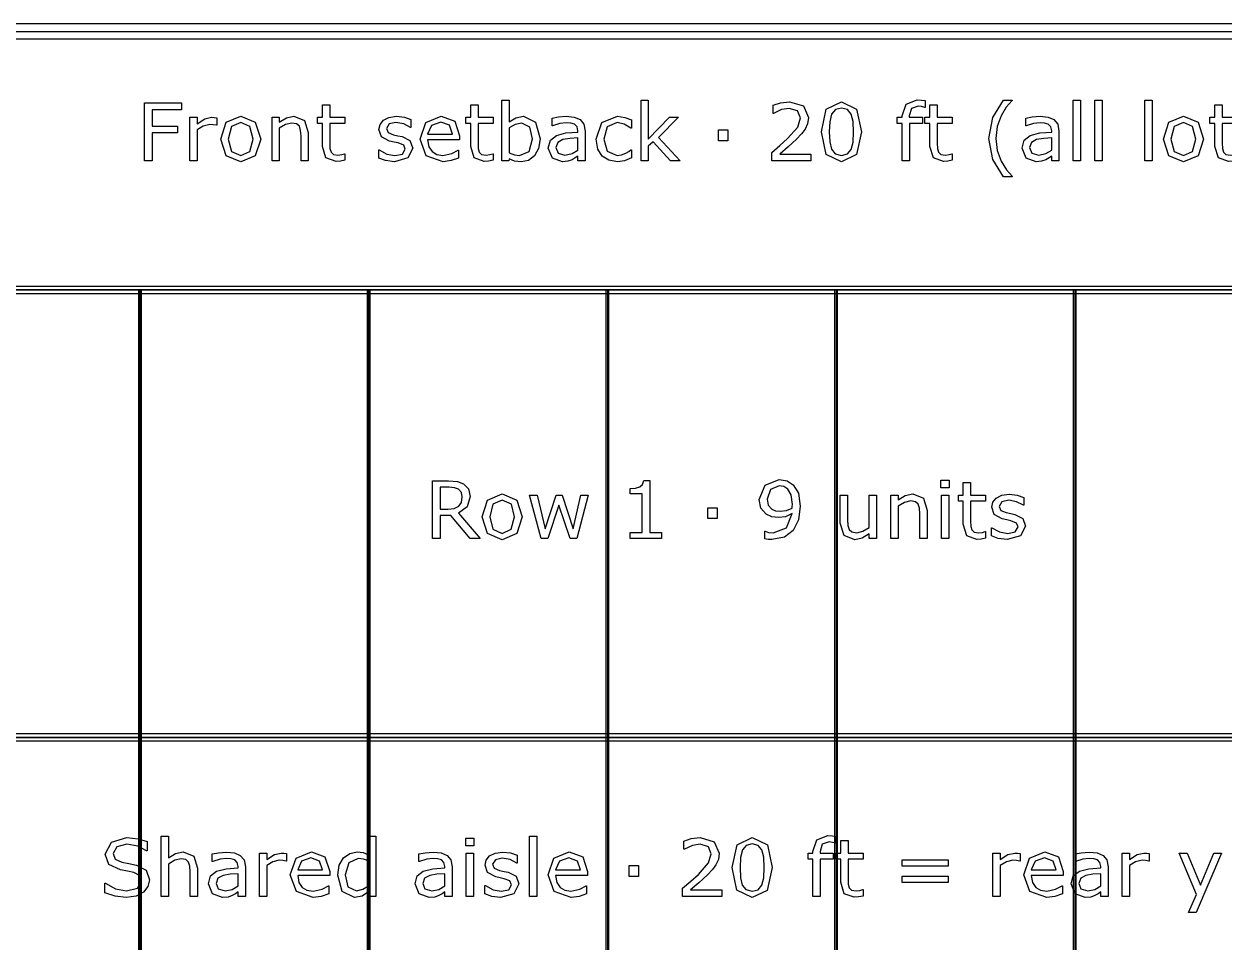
# Model space of a CAD drawing. Header units: inches. Extents: x -33163 to 19162, y -8858 to 30669.
# Drawn here: x 16836 to 17964, y 29259 to 30123 of the extents above; entities that cross this region are included whole.
import ezdxf

# ---------------------------------------------------------------- set-up
doc = ezdxf.new("R2010")
doc.units = ezdxf.units.IN
doc.layers.add('Layer 1', color=7, linetype='Continuous')

msp = doc.modelspace()

# ---------------------------------------------------------------- linework, layer by layer
at = {"layer": 'Layer 1', "color": 7}
for points in [[(16441.96827, 30123.18718), (16441.96827, 25890.37361), (18551.35933, 25890.37361), (18551.35933, 30123.18718), (16441.96827, 30123.18718)], [(16501.83932, 29876.23045), (16501.83932, 29448.74695), (18491.48828, 29448.74695), (18491.48828, 29876.23045), (16501.83932, 29876.23045)], [(16505.10968, 29872.96009), (18488.21793, 29872.96009), (18488.21793, 29452.0173), (16505.10968, 29452.0173), (16505.10968, 29872.96009)], [(16508.38004, 29869.68973), (18484.94757, 29869.68973), (18484.94757, 29455.28766), (16508.38004, 29455.28766), (16508.38004, 29869.68973)], [(16943.35423, 29872.96009), (16943.35423, 26131.24642), (16946.16784, 26131.24642), (16946.16784, 29872.96009), (16943.35423, 29872.96009)], [(17158.50277, 29872.96009), (17158.50277, 26131.24642), (17161.31638, 26131.24642), (17161.31638, 29872.96009), (17158.50277, 29872.96009)], [(17383.00559, 29872.96009), (17383.00559, 26131.24642), (17385.8192, 26131.24642), (17385.8192, 29872.96009), (17383.00559, 29872.96009)], [(17598.15412, 29872.96009), (17598.15412, 26131.24642), (17600.96773, 26131.24642), (17600.96773, 29872.96009), (17598.15412, 29872.96009)], [(17822.65695, 29872.96009), (17822.65695, 26131.24642), (17825.47055, 26131.24642), (17825.47055, 29872.96009), (17822.65695, 29872.96009)]]:
    msp.add_lwpolyline(points, close=True, dxfattribs=at)
for points in [[(16448.98397, 30116.17148), (18544.34363, 30116.17148), (18544.34363, 29872.96009), (16448.98397, 29872.96009), (16448.98397, 30116.17148)], [(16455.99968, 30109.15577), (18537.32793, 30109.15577), (18537.32793, 25904.40502), (16455.99968, 25904.40502), (16455.99968, 30109.15577)], [(16983.95033, 30042.54302), (16956.43566, 30042.54302), (16956.43566, 30027.19616), (16980.07711, 30027.19616), (16980.07711, 30020.76508), (16956.43566, 30020.76508), (16956.43566, 29994.56578), (16949.20068, 29994.56578), (16949.20068, 30048.97409), (16983.95033, 30048.97409), (16983.95033, 30042.54302)], [(17137.56529, 29994.93118), (17133.32657, 29994.09076), (17129.27063, 29993.76189), (17119.77015, 29997.12356), (17116.51814, 30007.90293), (17116.51814, 30029.60778), (17111.87747, 30029.60778), (17111.87747, 30035.38112), (17116.51814, 30035.38112), (17116.51814, 30047.11054), (17123.38765, 30047.11054), (17123.38765, 30035.38112), (17137.56529, 30035.38112), (17137.56529, 30029.60778), (17123.38765, 30029.60778), (17123.38765, 30011.00885), (17123.53356, 30005.9663), (17124.55666, 30002.60459), (17126.74909, 30000.44872), (17131.06085, 29999.79101), (17134.56872, 30000.26604), (17137.19962, 30001.10643), (17137.56536, 30001.10643), (17137.56529, 29994.93118)], [(17276.9295, 29994.93118), (17272.69081, 29994.09076), (17268.63487, 29993.76189), (17259.13439, 29997.12356), (17255.88239, 30007.90293), (17255.88239, 30029.60778), (17251.24171, 30029.60778), (17251.24171, 30035.38112), (17255.88239, 30035.38112), (17255.88239, 30047.11054), (17262.7519, 30047.11054), (17262.7519, 30035.38112), (17276.9295, 30035.38112), (17276.9295, 30029.60778), (17262.7519, 30029.60778), (17262.7519, 30011.00885), (17262.89781, 30005.9663), (17263.92087, 30002.60459), (17266.11333, 30000.44872), (17270.42503, 29999.79101), (17273.93286, 30000.26604), (17276.56375, 30001.10643), (17276.9295, 30001.10643), (17276.9295, 29994.93118)], [(17321.1431, 30015.28403), (17319.6815, 30006.0759), (17315.80827, 29999.20635), (17310.10795, 29994.85806), (17303.27492, 29993.43302), (17297.20924, 29994.2734), (17292.09364, 29996.46582), (17291.65513, 29994.56578), (17285.22406, 29994.56578), (17285.22406, 30051.42231), (17292.09364, 30051.42231), (17292.09364, 30031.10594), (17298.2324, 30034.97921), (17305.54042, 30036.51389), (17316.94097, 30030.95979), (17321.1431, 30015.28406), (17321.1431, 30015.28403)], [(17452.83383, 29994.56578), (17443.77186, 29994.56578), (17427.40187, 30012.43393), (17422.94398, 30008.19528), (17422.94398, 29994.56578), (17416.07451, 29994.56578), (17416.07451, 30051.42231), (17422.94398, 30051.42231), (17422.94398, 30014.95519), (17442.78529, 30035.38116), (17451.44538, 30035.38116), (17432.48098, 30016.52643), (17452.83383, 29994.56578)], [(17575.86464, 29994.56578), (17539.03217, 29994.56578), (17539.03217, 30002.20267), (17546.70558, 30008.77991), (17553.90396, 30015.32062), (17563.514, 30026.09995), (17566.10841, 30034.75997), (17563.29484, 30041.37373), (17555.51179, 30043.78539), (17548.3133, 30042.61613), (17540.74953, 30039.03518), (17540.38375, 30039.03518), (17540.38375, 30046.70863), (17547.28985, 30049.04717), (17555.69412, 30050.10686), (17568.81199, 30046.05089), (17573.5622, 30035.12536), (17572.75865, 30029.31551), (17570.45656, 30024.2364), (17567.09492, 30019.77851), (17562.45428, 30014.91867), (17554.37888, 30007.46446), (17546.59584, 30000.81415), (17575.86457, 30000.81415), (17575.86464, 29994.56578)], [(17623.36685, 30021.78822), (17618.76273, 30000.26604), (17604.54865, 29993.43305), (17590.22489, 30000.37568), (17585.73044, 30021.71514), (17590.29804, 30043.12768), (17604.54865, 30050.07031), (17618.83592, 30043.01804), (17623.36685, 30021.78822), (17623.36685, 30021.78822)], [(17683.32929, 30044.772), (17682.96355, 30044.772), (17680.00375, 30045.4297), (17676.78823, 30045.79506), (17670.35715, 30043.82191), (17668.38396, 30036.76965), (17668.38396, 30035.38112), (17680.77109, 30035.38112), (17680.77109, 30029.60775), (17668.6032, 30029.60775), (17668.6032, 29994.56578), (17661.73362, 29994.56578), (17661.73362, 30029.60782), (17657.09305, 30029.60782), (17657.09305, 30035.38116), (17661.73362, 30035.38116), (17661.73362, 30036.73316), (17665.35112, 30047.87788), (17675.80162, 30051.7877), (17679.93071, 30051.56843), (17683.32891, 30051.05685), (17683.32929, 30044.772)], [(17708.87089, 29994.93118), (17704.63216, 29994.09079), (17700.57626, 29993.76192), (17691.07575, 29997.1236), (17687.82374, 30007.90293), (17687.82374, 30029.60782), (17683.18307, 30029.60782), (17683.18307, 30035.38116), (17687.82374, 30035.38116), (17687.82374, 30047.11054), (17694.69325, 30047.11054), (17694.69325, 30035.38116), (17708.87089, 30035.38116), (17708.87089, 30029.60782), (17694.69325, 30029.60782), (17694.69325, 30011.00885), (17694.83916, 30005.96633), (17695.86226, 30002.60462), (17698.05472, 30000.44876), (17702.36638, 29999.79105), (17705.87425, 30000.26608), (17708.50514, 30001.10646), (17708.87089, 30001.10646), (17708.87089, 29994.93118)], [(17765.32539, 29979.51124), (17756.95772, 29979.51124), (17746.90914, 29995.69852), (17743.32823, 30015.46678), (17746.90914, 30035.235), (17756.95772, 30051.42231), (17765.32539, 30051.42231), (17765.32539, 30051.05692), (17759.66166, 30044.88163), (17754.69218, 30036.76972), (17751.11127, 30026.86733), (17749.7593, 30015.46678), (17751.07478, 30004.0297), (17754.69218, 29994.16387), (17759.69821, 29986.05195), (17765.32539, 29979.87667), (17765.32539, 29979.51124)], [(17829.34378, 29994.56578), (17822.47427, 29994.56578), (17822.47427, 30051.42231), (17829.34378, 30051.42231), (17829.34378, 29994.56578)], [(17849.87941, 29994.56578), (17843.00983, 29994.56578), (17843.00983, 30051.42231), (17849.87941, 30051.42231), (17849.87941, 29994.56578)], [(17896.72391, 29994.56578), (17889.85429, 29994.56578), (17889.85429, 30051.42231), (17896.72391, 30051.42231), (17896.72391, 29994.56578)], [(17976.92957, 29994.93118), (17972.69088, 29994.09079), (17968.63494, 29993.76192), (17959.13447, 29997.1236), (17955.88246, 30007.90293), (17955.88246, 30029.60782), (17951.24179, 30029.60782), (17951.24179, 30035.38116), (17955.88246, 30035.38116), (17955.88246, 30047.11054), (17962.75197, 30047.11054), (17962.75197, 30035.38116), (17976.92957, 30035.38116), (17976.92957, 30029.60782), (17962.75197, 30029.60782), (17962.75197, 30011.00885), (17962.89788, 30005.96633), (17963.92094, 30002.60462), (17966.1134, 30000.44876), (17970.4251, 29999.79105), (17973.93293, 30000.26608), (17976.56383, 30001.10646), (17976.92957, 30001.10646), (17976.92957, 29994.93118)], [(17017.12885, 30027.89042), (17016.76311, 30027.89042), (17013.76675, 30028.40201), (17010.36851, 30028.58469), (17004.22979, 30027.15964), (16998.52956, 30023.54213), (16998.52956, 29994.56578), (16991.65995, 29994.56578), (16991.65995, 30035.38116), (16998.52956, 30035.38116), (16998.52956, 30029.35203), (17005.72795, 30033.99263), (17012.12247, 30035.38116), (17014.71687, 30035.27152), (17017.1285, 30034.94261), (17017.12885, 30027.89042)], [(17058.38266, 30014.95519), (17053.2671, 29999.20639), (17039.56456, 29993.43305), (17025.78887, 29999.20639), (17020.70976, 30014.95519), (17025.78887, 30030.704), (17039.56456, 30036.51389), (17053.2671, 30030.704), (17058.38266, 30014.95519), (17058.38266, 30014.95519)], [(17103.1444, 29994.56578), (17096.27489, 29994.56578), (17096.27489, 30017.80532), (17095.94563, 30023.06711), (17094.73979, 30026.94037), (17092.10889, 30029.20587), (17087.651, 30029.97321), (17081.768, 30028.58469), (17075.8851, 30025.0403), (17075.8851, 29994.56578), (17069.01548, 29994.56578), (17069.01548, 30035.38116), (17075.8851, 30035.38116), (17075.8851, 30030.85019), (17082.53541, 30035.01576), (17089.58763, 30036.51389), (17099.67274, 30032.53103), (17103.14405, 30021.0574), (17103.1444, 29994.56578)], [(17201.32781, 30006.33169), (17196.68725, 29997.16012), (17184.08085, 29993.57917), (17175.74973, 29994.63883), (17169.42829, 29997.01396), (17169.42829, 30004.72393), (17169.79407, 30004.72393), (17177.02905, 30000.81411), (17184.66587, 29999.38907), (17191.75472, 30000.85067), (17194.31246, 30005.45472), (17192.92401, 30009.10874), (17187.58907, 30011.22809), (17183.75244, 30011.99539), (17179.47723, 30012.94545), (17171.8403, 30017.11102), (17169.61136, 30023.90749), (17170.63446, 30028.65773), (17173.81349, 30032.64063), (17179.00224, 30035.34456), (17186.09098, 30036.3677), (17193.47208, 30035.45416), (17199.72048, 30033.2983), (17199.72048, 30025.95372), (17199.35473, 30025.95372), (17192.96014, 30029.2058), (17185.57904, 30030.55777), (17179.22101, 30029.09616), (17176.62671, 30024.82099), (17178.19795, 30021.02081), (17183.16742, 30018.93802), (17187.40601, 30018.06104), (17191.35242, 30017.25714), (17198.73351, 30013.49352), (17201.32781, 30006.33162), (17201.32781, 30006.33169)], [(17245.32222, 30014.26093), (17215.24969, 30014.26093), (17216.38243, 30007.6837), (17219.48831, 30003.11617), (17223.98276, 30000.48528), (17229.75613, 29999.6083), (17238.12384, 30001.25262), (17244.15293, 30004.54122), (17244.51871, 30004.54122), (17244.51871, 29997.05049), (17237.42993, 29994.60231), (17229.82956, 29993.61573), (17213.97116, 29999.09675), (17208.27086, 30014.73592), (17213.71533, 30030.63092), (17228.11224, 30036.51389), (17240.82816, 30031.69057), (17245.32261, 30017.988), (17245.32222, 30014.26093)], [(17363.56617, 29994.56578), (17356.73325, 29994.56578), (17356.73325, 29998.91407), (17354.24847, 29997.16016), (17351.25219, 29995.4062), (17347.30581, 29994.01768), (17342.08062, 29993.43305), (17332.72633, 29997.08704), (17328.88956, 30006.40481), (17330.86278, 30013.89554), (17336.56307, 30018.4265), (17345.51541, 30020.65548), (17356.73325, 30021.53243), (17356.73325, 30022.59212), (17355.8923, 30026.46534), (17353.55372, 30028.877), (17350.04588, 30030.00977), (17345.77067, 30030.30208), (17339.74158, 30029.57123), (17332.87196, 30027.52496), (17332.50621, 30027.52496), (17332.50621, 30034.50414), (17338.31618, 30035.70999), (17345.80687, 30036.36766), (17353.29761, 30035.63684), (17358.85171, 30033.22518), (17362.35958, 30028.87689), (17363.56535, 30022.26314), (17363.56617, 29994.56578)], [(17406.97594, 29997.1236), (17400.43527, 29994.56578), (17393.89456, 29993.65225), (17385.7826, 29994.93114), (17379.46116, 29998.87748), (17375.33218, 30005.52779), (17373.87058, 30014.91863), (17379.35153, 30030.63088), (17393.89456, 30036.33117), (17400.76414, 30035.34456), (17406.97594, 30032.93294), (17406.97594, 30025.29602), (17406.6102, 30025.29602), (17400.10597, 30029.05968), (17393.60185, 30030.37513), (17384.3572, 30026.42878), (17380.99556, 30014.91863), (17384.28416, 30003.55464), (17393.60185, 29999.6083), (17397.84058, 30000.15637), (17401.7138, 30001.58142), (17404.52738, 30003.18921), (17406.6102, 30004.68734), (17406.97594, 30004.68734), (17406.97594, 29997.1236)], [(17613.75681, 30005.19899), (17615.47417, 30012.14162), (17615.94934, 30021.78822), (17615.47417, 30031.43482), (17613.72022, 30038.37744), (17610.21238, 30042.61613), (17604.54865, 30044.04118), (17598.84842, 30042.61613), (17595.304, 30038.30436), (17593.58664, 30031.2521), (17593.14792, 30021.71514), (17593.55015, 30012.17814), (17595.26758, 30005.30859), (17598.66582, 30000.9603), (17604.54872, 29999.46218), (17610.24904, 30000.88723), (17613.75691, 30005.19899), (17613.75681, 30005.19899)], [(17809.17361, 29994.56578), (17802.34058, 29994.56578), (17802.34058, 29998.91407), (17799.85588, 29997.16016), (17796.85963, 29995.4062), (17792.91322, 29994.01768), (17787.68802, 29993.43305), (17778.33374, 29997.08704), (17774.497, 30006.40481), (17776.47019, 30013.89554), (17782.17041, 30018.4265), (17791.12282, 30020.65548), (17802.34058, 30021.53243), (17802.34058, 30022.59212), (17801.50055, 30026.46534), (17799.16201, 30028.877), (17795.65414, 30030.00977), (17791.37896, 30030.30208), (17785.34983, 30029.57123), (17778.48021, 30027.52496), (17778.11447, 30027.52496), (17778.11447, 30034.50414), (17783.92433, 30035.70999), (17791.41513, 30036.36766), (17798.90586, 30035.63684), (17804.45996, 30033.22518), (17807.96783, 30028.87689), (17809.17361, 30022.26314), (17809.17361, 29994.56578)], [(17945.10302, 30014.95519), (17939.98746, 29999.20639), (17926.28486, 29993.43305), (17912.50924, 29999.20639), (17907.43017, 30014.95519), (17912.50924, 30030.704), (17926.28486, 30036.51389), (17939.98746, 30030.704), (17945.10302, 30014.95519), (17945.10302, 30014.95519)], [(17051.29388, 30014.95519), (17048.18799, 30026.72113), (17039.56456, 30030.5944), (17030.86798, 30026.72113), (17027.79855, 30014.95519), (17030.90447, 30003.29888), (17039.56456, 29999.35254), (17048.1514, 30003.26236), (17051.29388, 30014.95519), (17051.29388, 30014.95519)], [(17238.63542, 30019.52268), (17235.89489, 30027.89039), (17227.74638, 30030.85015), (17218.94024, 30027.59807), (17215.24969, 30019.52268), (17238.63542, 30019.52268)], [(17314.05432, 30015.10135), (17311.64259, 30026.17303), (17303.85955, 30029.97318), (17297.79386, 30028.65773), (17292.09364, 30025.33261), (17292.09364, 30001.94688), (17297.09971, 30000.11989), (17301.88636, 29999.6083), (17310.80221, 30003.33537), (17314.05432, 30015.10131), (17314.05432, 30015.10135)], [(17497.59558, 30013.23783), (17488.86251, 30013.23783), (17488.86251, 30023.57869), (17497.59558, 30023.57869), (17497.59558, 30013.23783)], [(17938.01428, 30014.95519), (17934.90836, 30026.72113), (17926.28486, 30030.5944), (17917.58835, 30026.72113), (17914.51891, 30014.95519), (17917.62483, 30003.29888), (17926.28486, 29999.35254), (17934.8718, 30003.26236), (17938.01428, 30014.95519), (17938.01428, 30014.95519)], [(17356.73325, 30004.61433), (17356.73325, 30015.97832), (17349.31559, 30015.43025), (17342.5922, 30014.3706), (17337.80541, 30011.73971), (17335.97845, 30006.87987), (17338.09776, 30001.58152), (17344.56528, 29999.82761), (17351.17915, 30001.21613), (17356.73325, 30004.61437), (17356.73325, 30004.61433)], [(17802.34058, 30004.61433), (17802.34058, 30015.97832), (17794.923, 30015.43025), (17788.19961, 30014.3706), (17783.41285, 30011.73971), (17781.58575, 30006.87987), (17783.70516, 30001.58152), (17790.17272, 29999.82761), (17796.78648, 30001.21613), (17802.34058, 30004.61437), (17802.34058, 30004.61433)], [(16944.76104, 29872.96009), (16944.76104, 26131.24642)], [(17159.90957, 29872.96009), (17159.90957, 26131.24642)], [(17384.41239, 29872.96009), (17384.41239, 26131.24642)], [(17599.56093, 29872.96009), (17599.56093, 26131.24642)], [(17824.06375, 29872.96009), (17824.06375, 26131.24642)], [(17264.88952, 29639.10299), (17255.49868, 29639.10299), (17237.3017, 29660.73476), (17227.10692, 29660.73476), (17227.10692, 29639.10299), (17219.87202, 29639.10299), (17219.87202, 29693.51133), (17235.10924, 29693.51133), (17243.33079, 29692.85373), (17249.25028, 29690.5883), (17253.85436, 29685.87458), (17255.53524, 29678.71269), (17252.57544, 29668.84689), (17244.42704, 29662.89084), (17264.88952, 29639.10299)], [(17247.97136, 29678.201), (17247.13136, 29682.32998), (17244.42739, 29685.39938), (17240.70028, 29686.86102), (17235.62118, 29687.29974), (17227.10728, 29687.29974), (17227.10728, 29666.76417), (17234.41533, 29666.76417), (17240.40797, 29667.3488), (17244.75619, 29669.61434), (17247.16785, 29673.12217), (17247.97136, 29678.20128), (17247.97136, 29678.201)], [(17435.34935, 29639.10299), (17405.89798, 29639.10299), (17405.89798, 29644.65709), (17417.22545, 29644.65709), (17417.22545, 29681.1242), (17405.89798, 29681.1242), (17405.89798, 29686.09368), (17410.83096, 29686.45942), (17414.81382, 29687.59212), (17417.44472, 29689.89421), (17418.57742, 29693.6944), (17424.24115, 29693.6944), (17424.24115, 29644.65748), (17435.34935, 29644.65748), (17435.34935, 29639.10299)], [(17565.79775, 29669.57746), (17564.15347, 29656.64226), (17559.25714, 29646.73991), (17550.92596, 29640.30883), (17539.16005, 29638.04333), (17535.57914, 29638.26221), (17532.58274, 29638.88336), (17532.58274, 29645.86258), (17532.94852, 29645.86258), (17535.94477, 29644.80282), (17540.25654, 29644.32765), (17552.89943, 29649.15097), (17558.23426, 29662.5247), (17551.83977, 29659.6015), (17545.29906, 29658.72502), (17539.19678, 29659.38262), (17533.75232, 29661.94043), (17528.89248, 29667.6041), (17527.28479, 29675.82565), (17532.76574, 29689.38206), (17546.13944, 29694.60729), (17553.4475, 29693.36493), (17559.3305, 29689.71097), (17564.11726, 29681.89137), (17565.79803, 29669.57728), (17565.79775, 29669.57746)], [(17558.41669, 29671.1487), (17557.2474, 29680.24723), (17554.03184, 29685.58209), (17550.34129, 29687.92067), (17546.06612, 29688.65121), (17537.7349, 29685.36265), (17534.70216, 29676.118), (17535.68866, 29670.45426), (17539.01382, 29666.61759), (17542.63133, 29665.08284), (17547.01614, 29664.71706), (17552.78951, 29665.48412), (17558.27057, 29667.71306), (17558.34538, 29669.21126), (17558.42022, 29671.14785), (17558.41669, 29671.1487)], [(17705.89285, 29686.75138), (17698.14629, 29686.75138), (17698.14629, 29693.87672), (17705.89285, 29693.87672), (17705.89285, 29686.75138)], [(17740.24058, 29639.46873), (17736.00196, 29638.62874), (17731.94595, 29638.29944), (17722.44555, 29641.66119), (17719.19343, 29652.44052), (17719.19343, 29674.14534), (17714.55287, 29674.14534), (17714.55287, 29679.91871), (17719.19343, 29679.91871), (17719.19343, 29691.64817), (17726.06302, 29691.64817), (17726.06302, 29679.91871), (17740.24058, 29679.91871), (17740.24058, 29674.14534), (17726.06302, 29674.14534), (17726.06302, 29655.54641), (17726.20896, 29650.50389), (17727.23213, 29647.14214), (17729.42448, 29644.98635), (17733.73625, 29644.32875), (17737.24412, 29644.80395), (17739.87501, 29645.64398), (17740.24076, 29645.64398), (17740.24058, 29639.46873)], [(17304.31633, 29659.49243), (17299.20067, 29643.74355), (17285.49813, 29637.97029), (17271.72244, 29643.74355), (17266.64344, 29659.49243), (17271.72244, 29675.2412), (17285.49813, 29681.05105), (17299.20067, 29675.2412), (17304.31633, 29659.49243), (17304.31633, 29659.49243)], [(17297.22755, 29659.49243), (17294.12166, 29671.25834), (17285.49813, 29675.13156), (17276.80155, 29671.25834), (17273.73222, 29659.49243), (17276.83814, 29647.83605), (17285.49813, 29643.88975), (17294.08507, 29647.79956), (17297.22755, 29659.49243), (17297.22755, 29659.49243)], [(17366.28845, 29679.91836), (17355.65528, 29639.10299), (17349.29724, 29639.10299), (17338.81026, 29670.56407), (17328.39632, 29639.10299), (17322.07488, 29639.10299), (17311.33204, 29679.91836), (17318.49386, 29679.91836), (17325.9847, 29648.31108), (17336.17937, 29679.91836), (17341.8431, 29679.91836), (17352.2936, 29648.31108), (17359.38238, 29679.91836), (17366.28845, 29679.91836)], [(17637.63577, 29639.10299), (17630.76626, 29639.10299), (17630.76626, 29643.63392), (17624.11591, 29639.43189), (17617.10021, 29637.97029), (17607.08822, 29641.88), (17603.50723, 29653.42674), (17603.50723, 29679.91836), (17610.37682, 29679.91836), (17610.37682, 29656.67886), (17610.66867, 29651.34392), (17611.911, 29647.58029), (17614.46885, 29645.24175), (17619.03638, 29644.51118), (17624.8462, 29645.8997), (17630.7658, 29649.44416), (17630.7658, 29679.91864), (17637.63531, 29679.91864), (17637.63577, 29639.10299)], [(17685.28413, 29639.10299), (17678.41466, 29639.10299), (17678.41466, 29662.34249), (17678.08536, 29667.60427), (17676.87951, 29671.47761), (17674.24862, 29673.74304), (17669.79073, 29674.51006), (17663.90783, 29673.12153), (17658.02482, 29669.57711), (17658.02482, 29639.10299), (17651.15524, 29639.10299), (17651.15524, 29679.91836), (17658.02521, 29679.91836), (17658.02521, 29675.38742), (17664.67553, 29679.55296), (17671.72775, 29681.05105), (17681.81286, 29677.06819), (17685.28413, 29665.5946), (17685.28413, 29639.10299)], [(17705.45434, 29639.10299), (17698.58483, 29639.10299), (17698.58483, 29679.91836), (17705.45434, 29679.91836), (17705.45434, 29639.10299)], [(17777.69428, 29650.86928), (17773.05364, 29641.69768), (17760.44731, 29638.11676), (17752.11613, 29639.17642), (17745.79468, 29641.55155), (17745.79468, 29649.26156), (17746.16043, 29649.26156), (17753.3954, 29645.35174), (17761.03233, 29643.92662), (17768.12111, 29645.38822), (17770.67893, 29649.99231), (17769.2904, 29653.64637), (17763.95554, 29655.76568), (17760.1188, 29656.53273), (17755.84362, 29657.48275), (17748.20666, 29661.6484), (17745.97775, 29668.44483), (17747.00092, 29673.19504), (17750.17988, 29677.1779), (17755.36859, 29679.88187), (17762.45737, 29680.90504), (17769.83847, 29679.99112), (17776.08683, 29677.83525), (17776.08683, 29670.49071), (17775.72109, 29670.49071), (17769.3266, 29673.74275), (17761.9454, 29675.09479), (17755.58747, 29673.63319), (17752.99307, 29669.35791), (17754.56431, 29665.55776), (17759.53378, 29663.47501), (17763.7725, 29662.59853), (17767.71877, 29661.79498), (17775.09987, 29658.03139), (17777.69428, 29650.86946), (17777.69428, 29650.86928)], [(17487.60183, 29657.77496), (17478.86877, 29657.77496), (17478.86877, 29668.11586), (17487.60183, 29668.11586), (17487.60183, 29657.77496)], [(16448.98397, 29452.0173), (18544.34363, 29452.0173), (18544.34363, 29208.80591), (16448.98397, 29208.80591), (16448.98397, 29452.0173)], [(16953.76817, 29317.87836), (16952.27001, 29311.5934), (16948.14103, 29306.33162), (16941.308, 29302.67766), (16931.95372, 29301.36214), (16921.3571, 29302.45839), (16911.8201, 29305.7105), (16911.8201, 29314.77247), (16912.33179, 29314.77247), (16921.86876, 29309.47409), (16932.02697, 29307.61054), (16942.47747, 29310.1318), (16946.24106, 29316.85519), (16944.45066, 29322.19002), (16939.07923, 29324.85751), (16933.12318, 29326.06335), (16926.3632, 29327.26913), (16915.62046, 29332.49443), (16912.14911, 29342.17751), (16917.92249, 29353.35887), (16932.57511, 29357.74371), (16943.09869, 29356.64746), (16951.576, 29353.94353), (16951.576, 29345.39307), (16951.06434, 29345.39307), (16942.87931, 29349.7414), (16932.53845, 29351.49531), (16923.18417, 29349.08358), (16919.6763, 29342.87178), (16921.43025, 29337.53695), (16927.60557, 29334.57715), (16934.25581, 29333.33482), (16941.56383, 29331.83665), (16950.69895, 29326.97682), (16953.76828, 29317.87836), (16953.76817, 29317.87836)], [(16998.96835, 29302.34876), (16992.09888, 29302.34876), (16992.09888, 29325.58836), (16991.76958, 29330.85015), (16990.56374, 29334.72338), (16987.93284, 29336.98888), (16983.47495, 29337.75594), (16977.59205, 29336.36737), (16971.70905, 29332.82295), (16971.70905, 29302.34876), (16964.83946, 29302.34876), (16964.83946, 29359.20532), (16971.70905, 29359.20532), (16971.70905, 29338.63319), (16978.35939, 29342.79873), (16985.41158, 29344.29693), (16995.49672, 29340.31396), (16998.968, 29328.84037), (16998.96835, 29302.34876)], [(17166.76084, 29302.34876), (17159.89133, 29302.34876), (17159.89133, 29306.62393), (17153.71601, 29302.64107), (17146.73686, 29301.21606), (17135.11708, 29306.8432), (17130.84187, 29322.44588), (17132.3035, 29331.69053), (17136.32292, 29338.5966), (17142.09622, 29342.83533), (17148.96581, 29344.29693), (17154.66603, 29343.60284), (17159.89133, 29341.52002), (17159.89133, 29359.20549), (17166.76084, 29359.20549), (17166.76084, 29302.34876)], [(17258.91512, 29349.99715), (17251.16867, 29349.99715), (17251.16867, 29357.12249), (17258.91512, 29357.12249), (17258.91512, 29349.99715)], [(17318.00063, 29302.34876), (17311.13111, 29302.34876), (17311.13111, 29359.20532), (17318.00063, 29359.20532), (17318.00063, 29302.34876)], [(17491.96844, 29302.34876), (17455.13593, 29302.34876), (17455.13593, 29309.98568), (17462.80934, 29316.56288), (17470.00775, 29323.10359), (17479.61776, 29333.88289), (17482.21217, 29342.54298), (17479.39859, 29349.15677), (17471.61555, 29351.56839), (17464.41706, 29350.3991), (17456.85329, 29346.81819), (17456.48754, 29346.81819), (17456.48754, 29354.4916), (17463.39361, 29356.83018), (17471.79787, 29357.88983), (17484.91575, 29353.83389), (17489.66595, 29342.90837), (17488.86241, 29337.09844), (17486.56035, 29332.01944), (17483.19867, 29327.56144), (17478.55803, 29322.70161), (17470.48267, 29315.24747), (17462.69963, 29308.59715), (17491.96833, 29308.59715), (17491.96844, 29302.34876)], [(17539.4706, 29329.57122), (17534.86652, 29308.04908), (17520.6524, 29301.21606), (17506.32864, 29308.15861), (17501.8342, 29329.49807), (17506.40179, 29350.91069), (17520.6524, 29357.85324), (17534.93967, 29350.80105), (17539.4706, 29329.57122), (17539.4706, 29329.57122)], [(17599.43305, 29352.55497), (17599.0673, 29352.55497), (17596.10751, 29353.21257), (17592.89198, 29353.57835), (17586.46091, 29351.60523), (17584.48772, 29344.55293), (17584.48772, 29343.16441), (17596.87485, 29343.16441), (17596.87485, 29337.39104), (17584.70699, 29337.39104), (17584.70699, 29302.34876), (17577.83737, 29302.34876), (17577.83737, 29337.39076), (17573.1968, 29337.39076), (17573.1968, 29343.16413), (17577.83737, 29343.16413), (17577.83737, 29344.51609), (17581.45488, 29355.66089), (17591.90537, 29359.57067), (17596.03446, 29359.35179), (17599.4327, 29358.84014), (17599.43305, 29352.55497)], [(17529.86056, 29312.98196), (17531.57792, 29319.92463), (17532.05313, 29329.57122), (17531.57792, 29339.21782), (17529.82401, 29346.16038), (17526.31614, 29350.3991), (17520.6524, 29351.82411), (17514.95218, 29350.3991), (17511.40775, 29346.08733), (17509.69039, 29339.03514), (17509.25167, 29329.49807), (17509.65391, 29319.96111), (17511.37137, 29313.0916), (17514.76957, 29308.74324), (17520.65251, 29307.24515), (17526.3528, 29308.6702), (17529.86067, 29312.98196), (17529.86056, 29312.98196)], [(17624.97464, 29302.71415), (17620.73596, 29301.87412), (17616.68001, 29301.54486), (17607.17954, 29304.90661), (17603.9275, 29315.6859), (17603.9275, 29337.39076), (17599.28686, 29337.39076), (17599.28686, 29343.16413), (17603.9275, 29343.16413), (17603.9275, 29354.89355), (17610.79701, 29354.89355), (17610.79701, 29343.16413), (17624.97464, 29343.16413), (17624.97464, 29337.39076), (17610.79701, 29337.39076), (17610.79701, 29318.79182), (17610.94295, 29313.74931), (17611.96602, 29310.38763), (17614.15847, 29308.23176), (17618.47014, 29307.57416), (17621.97801, 29308.04937), (17624.6089, 29308.88936), (17624.97464, 29308.88936), (17624.97464, 29302.71415)], [(17043.91281, 29302.34876), (17037.07979, 29302.34876), (17037.07979, 29306.69701), (17034.59509, 29304.94306), (17031.59873, 29303.18914), (17027.65243, 29301.80068), (17022.42712, 29301.21606), (17013.07284, 29304.87001), (17009.23617, 29314.18781), (17011.20939, 29321.67854), (17016.90962, 29326.20948), (17025.86192, 29328.43842), (17037.07979, 29329.3149), (17037.07979, 29330.37456), (17036.23976, 29334.24789), (17033.90118, 29336.65951), (17030.39334, 29337.79224), (17026.11813, 29338.0841), (17020.08893, 29337.35353), (17013.21942, 29335.30726), (17012.85368, 29335.30726), (17012.85368, 29342.28641), (17018.66353, 29343.49225), (17026.15427, 29344.14985), (17033.64496, 29343.41932), (17039.1991, 29341.00759), (17042.70693, 29336.65933), (17043.91281, 29330.04558), (17043.91281, 29302.34876)], [(17082.60884, 29335.67339), (17082.24309, 29335.67339), (17079.24674, 29336.18509), (17075.8485, 29336.36748), (17069.70978, 29334.94243), (17064.00955, 29331.32496), (17064.00955, 29302.34876), (17057.13994, 29302.34876), (17057.13994, 29343.16413), (17064.00955, 29343.16413), (17064.00955, 29337.135), (17071.20794, 29341.77557), (17077.60246, 29343.16413), (17080.19686, 29343.05467), (17082.60849, 29342.72541), (17082.60884, 29335.67339)], [(17123.24153, 29322.04394), (17093.1689, 29322.04394), (17094.3017, 29315.46663), (17097.40763, 29310.89914), (17101.90207, 29308.26825), (17107.67544, 29307.39173), (17116.04312, 29309.03605), (17122.07224, 29312.32472), (17122.43799, 29312.32472), (17122.43799, 29304.83399), (17115.34921, 29302.38581), (17107.74887, 29301.3992), (17091.89047, 29306.88025), (17086.19014, 29322.51939), (17091.63461, 29338.41438), (17106.03141, 29344.29739), (17118.74744, 29339.47404), (17123.24189, 29325.7715), (17123.24153, 29322.04394)], [(17116.55463, 29327.30572), (17113.81417, 29335.67339), (17105.66566, 29338.63319), (17096.85956, 29335.38108), (17093.1689, 29327.30572), (17116.55463, 29327.30572)], [(17159.89133, 29312.3973), (17159.89133, 29335.81959), (17154.92186, 29337.53695), (17150.1351, 29338.01215), (17141.1462, 29333.9927), (17137.93065, 29322.59218), (17140.41542, 29311.52054), (17148.38118, 29307.75695), (17154.30064, 29309.03577), (17159.89133, 29312.39751), (17159.89133, 29312.3973)], [(17238.30652, 29302.34876), (17231.47349, 29302.34876), (17231.47349, 29306.69701), (17228.98882, 29304.94306), (17225.99243, 29303.18914), (17222.04616, 29301.80068), (17216.82086, 29301.21606), (17207.46658, 29304.87001), (17203.62991, 29314.18781), (17205.6031, 29321.67854), (17211.30332, 29326.20948), (17220.25565, 29328.43842), (17231.47349, 29329.3149), (17231.47349, 29330.37456), (17230.63349, 29334.24789), (17228.29491, 29336.65951), (17224.78704, 29337.79224), (17220.51187, 29338.0841), (17214.48267, 29337.35353), (17207.61316, 29335.30726), (17207.24741, 29335.30726), (17207.24741, 29342.28641), (17213.05723, 29343.49225), (17220.54797, 29344.14985), (17228.0387, 29343.41932), (17233.5928, 29341.00759), (17237.10067, 29336.65933), (17238.30652, 29330.04558), (17238.30652, 29302.34876)], [(17258.47669, 29302.34876), (17251.6071, 29302.34876), (17251.6071, 29343.16413), (17258.47669, 29343.16413), (17258.47669, 29302.34876)], [(17301.22869, 29314.11466), (17296.58812, 29304.94306), (17283.98172, 29301.36214), (17275.65061, 29302.4218), (17269.32917, 29304.79697), (17269.32917, 29312.50694), (17269.69491, 29312.50694), (17276.92989, 29308.59715), (17284.56674, 29307.17211), (17291.65549, 29308.63371), (17294.21334, 29313.23769), (17292.82478, 29316.89178), (17287.48995, 29319.01106), (17283.65328, 29319.77812), (17279.378, 29320.72813), (17271.74118, 29324.89378), (17269.51223, 29331.69025), (17270.5353, 29336.44045), (17273.71437, 29340.42331), (17278.90301, 29343.12736), (17285.99186, 29344.15042), (17293.37295, 29343.23653), (17299.62132, 29341.08074), (17299.62132, 29333.73613), (17299.25557, 29333.73613), (17292.86109, 29336.98824), (17285.47999, 29338.34021), (17279.12196, 29336.87861), (17276.52766, 29332.60339), (17278.09889, 29328.80325), (17283.06837, 29326.72042), (17287.30699, 29325.84391), (17291.25336, 29325.04036), (17298.63446, 29321.27677), (17301.22876, 29314.11484), (17301.22869, 29314.11466)], [(17365.75862, 29322.04394), (17335.6861, 29322.04394), (17336.81883, 29315.46663), (17339.92472, 29310.89914), (17344.41916, 29308.26825), (17350.19253, 29307.39173), (17358.56024, 29309.03605), (17364.58937, 29312.32472), (17364.95512, 29312.32472), (17364.95512, 29304.83399), (17357.86633, 29302.38581), (17350.26597, 29301.3992), (17334.40756, 29306.88025), (17328.70727, 29322.51939), (17334.15173, 29338.41438), (17348.54864, 29344.29739), (17361.26457, 29339.47404), (17365.75901, 29325.7715), (17365.75862, 29322.04394)], [(17359.07183, 29327.30572), (17356.3313, 29335.67339), (17348.18279, 29338.63319), (17339.37665, 29335.38108), (17335.6861, 29327.30572), (17359.07183, 29327.30572)], [(17705.10719, 29330.92319), (17661.77056, 29330.92319), (17661.77056, 29336.76961), (17705.10719, 29336.76961), (17705.10719, 29330.92319)], [(17772.59696, 29335.67339), (17772.23118, 29335.67339), (17769.23493, 29336.18509), (17765.83669, 29336.36748), (17759.69793, 29334.94243), (17753.99774, 29331.32496), (17753.99774, 29302.34876), (17747.12813, 29302.34876), (17747.12813, 29343.16413), (17753.99774, 29343.16413), (17753.99774, 29337.135), (17761.19613, 29341.77557), (17767.59061, 29343.16413), (17770.18495, 29343.05467), (17772.59668, 29342.72541), (17772.59696, 29335.67339)], [(17813.22962, 29322.04394), (17783.15699, 29322.04394), (17784.28979, 29315.46663), (17787.39571, 29310.89914), (17791.89016, 29308.26825), (17797.66342, 29307.39173), (17806.0312, 29309.03605), (17812.06033, 29312.32472), (17812.42607, 29312.32472), (17812.42607, 29304.83399), (17805.33733, 29302.38581), (17797.73696, 29301.3992), (17781.87845, 29306.88025), (17776.17823, 29322.51939), (17781.62269, 29338.41438), (17796.01953, 29344.29739), (17808.73553, 29339.47404), (17813.23001, 29325.7715), (17813.22962, 29322.04394)], [(17806.54271, 29327.30572), (17803.80218, 29335.67339), (17795.65375, 29338.63319), (17786.84753, 29335.38108), (17783.15699, 29327.30572), (17806.54271, 29327.30572)], [(17855.36037, 29302.34876), (17848.52734, 29302.34876), (17848.52734, 29306.69701), (17846.04267, 29304.94306), (17843.04639, 29303.18914), (17839.10001, 29301.80068), (17833.87482, 29301.21606), (17824.52053, 29304.87001), (17820.68376, 29314.18781), (17822.65695, 29321.67854), (17828.35717, 29326.20948), (17837.30961, 29328.43842), (17848.52734, 29329.3149), (17848.52734, 29330.37456), (17847.68734, 29334.24789), (17845.34876, 29336.65951), (17841.84089, 29337.79224), (17837.56572, 29338.0841), (17831.53659, 29337.35353), (17824.66701, 29335.30726), (17824.30126, 29335.30726), (17824.30126, 29342.28641), (17830.11112, 29343.49225), (17837.60192, 29344.14985), (17845.09265, 29343.41932), (17850.64675, 29341.00759), (17854.15462, 29336.65933), (17855.36037, 29330.04558), (17855.36037, 29302.34876)], [(17894.05643, 29335.67339), (17893.69068, 29335.67339), (17890.6944, 29336.18509), (17887.2962, 29336.36748), (17881.15743, 29334.94243), (17875.45711, 29331.32496), (17875.45711, 29302.34876), (17868.58763, 29302.34876), (17868.58763, 29343.16413), (17875.45711, 29343.16413), (17875.45711, 29337.135), (17882.65552, 29341.77557), (17889.05011, 29343.16413), (17891.64442, 29343.05467), (17894.05607, 29342.72541), (17894.05643, 29335.67339)], [(17962.13082, 29343.16413), (17938.30659, 29287.29425), (17930.96198, 29287.29425), (17938.56235, 29304.32194), (17922.30196, 29343.16413), (17929.7562, 29343.16413), (17942.28945, 29312.90889), (17954.93233, 29343.16413), (17962.13082, 29343.16413)], [(17037.07979, 29312.3973), (17037.07979, 29323.76126), (17029.6621, 29323.21312), (17022.93871, 29322.15346), (17018.15195, 29319.52257), (17016.32495, 29314.66273), (17018.44426, 29309.36439), (17024.9119, 29307.61044), (17031.52569, 29308.999), (17037.07979, 29312.39723), (17037.07979, 29312.3973)], [(17231.47349, 29312.3973), (17231.47349, 29323.76126), (17224.05584, 29323.21312), (17217.33245, 29322.15346), (17212.54565, 29319.52257), (17210.71869, 29314.66273), (17212.838, 29309.36439), (17219.30563, 29307.61044), (17225.91939, 29308.999), (17231.47349, 29312.39723), (17231.47349, 29312.3973)], [(17413.69933, 29321.02073), (17404.96627, 29321.02073), (17404.96627, 29331.36163), (17413.69933, 29331.36163), (17413.69933, 29321.02073)], [(17848.52734, 29312.3973), (17848.52734, 29323.76126), (17841.10979, 29323.21312), (17834.3864, 29322.15346), (17829.59961, 29319.52257), (17827.77254, 29314.66273), (17829.89192, 29309.36439), (17836.35948, 29307.61044), (17842.97324, 29308.999), (17848.52734, 29312.39723), (17848.52734, 29312.3973)], [(17705.10719, 29315.57627), (17661.77056, 29315.57627), (17661.77056, 29321.42272), (17705.10719, 29321.42272), (17705.10719, 29315.57627)]]:
    msp.add_lwpolyline(points, dxfattribs=at)

doc.saveas('drawing.dxf')
